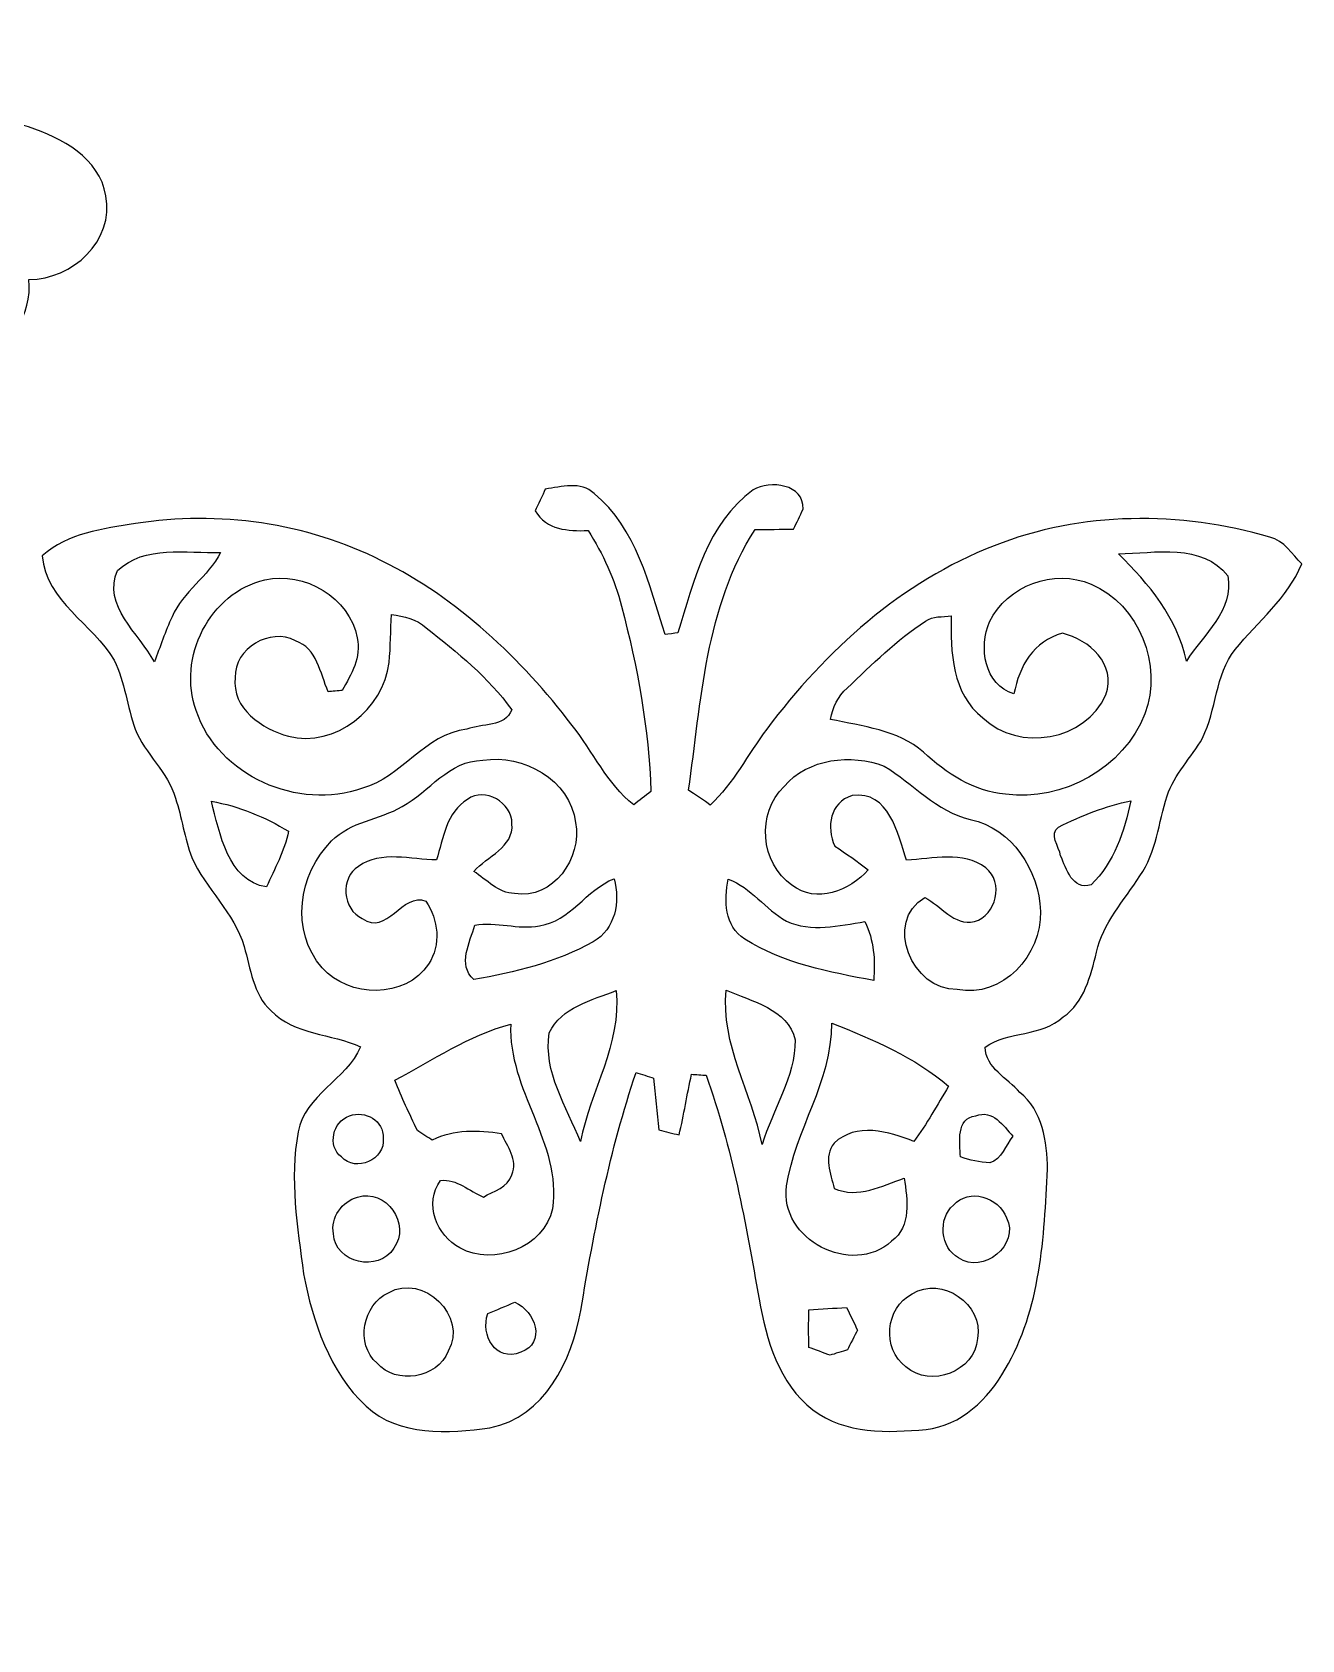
# Model space of a CAD drawing. Header units: centimetres. Extents: x -12.7 to 12.7, y -3.5 to 3.5.
# Drawn here: x -3.77 to 1.79, y -3.51 to 3.54 of the extents above; entities that cross this region are included whole.
import ezdxf

# ---------------------------------------------------------------- set-up
doc = ezdxf.new("R2010")
doc.units = ezdxf.units.CM
doc.header["$MEASUREMENT"] = 0
doc.layers.add('Camada 1', color=7, linetype='Continuous')

msp = doc.modelspace()

# ---------------------------------------------------------------- linework, layer by layer
at = {"layer": 'Camada 1', "color": 156}
for points, knots in [([(-8.97536, 3.435), (-8.86777, 3.53447), (-8.68257, 3.51895), (-8.59013, 3.40571), (-8.59013, 3.40571), (-8.30862, 3.16476), (-8.22571, 2.78765), (-8.1227, 2.44934), (-8.1227, 2.44934), (-8.10048, 2.44544), (-8.05673, 2.4384), (-8.03451, 2.43487), (-8.03451, 2.43487), (-7.90363, 2.77388), (-7.83907, 3.169), (-7.54415, 3.41417), (-7.54415, 3.41417), (-7.44326, 3.52777), (-7.23618, 3.53518), (-7.14516, 3.40606), (-7.14516, 3.40606), (-7.11834, 3.34926), (-7.12328, 3.26531), (-7.18043, 3.22791), (-7.18043, 3.22791), (-7.25523, 3.15841), (-7.36669, 3.18805), (-7.45842, 3.18664), (-7.45842, 3.18664), (-7.63198, 2.98591), (-7.69549, 2.72133), (-7.76216, 2.47156), (-7.76216, 2.47156), (-7.8493, 2.08845), (-7.91668, 1.69898), (-7.93432, 1.30632), (-7.93432, 1.30632), (-7.87681, 1.27881), (-7.80979, 1.2132), (-7.74417, 1.25835), (-7.74417, 1.25835), (-7.65739, 1.32467), (-7.61612, 1.43191), (-7.55332, 1.5187), (-7.55332, 1.5187), (-7.12223, 2.17063), (-6.53873, 2.75166), (-5.80495, 3.0494), (-5.80495, 3.0494), (-5.16854, 3.31257), (-4.44358, 3.31786), (-3.78882, 3.12032), (-3.78882, 3.12032), (-3.64313, 3.07092), (-3.4798, 2.9852), (-3.45015, 2.81834), (-3.45015, 2.81834), (-3.41312, 2.62078), (-3.59692, 2.45109), (-3.78741, 2.45145), (-3.78741, 2.45145), (-3.77367, 2.29481), (-3.86574, 2.15759), (-4.00614, 2.09444), (-4.00614, 2.09444), (-3.90102, 1.90782), (-4.01813, 1.66899), (-4.22346, 1.62524), (-4.22346, 1.62524), (-4.21604, 1.54374), (-4.19734, 1.45661), (-4.23367, 1.37865), (-4.23367, 1.37865), (-4.26154, 1.29716), (-4.33987, 1.2527), (-4.40513, 1.20402), (-4.40513, 1.20402), (-4.37868, 1.11337), (-4.34269, 1.01458), (-4.38255, 0.92145), (-4.38255, 0.92145), (-4.4143, 0.81068), (-4.52191, 0.75352), (-4.62138, 0.71508), (-4.62138, 0.71508), (-4.55682, 0.53693), (-4.65878, 0.35172), (-4.82917, 0.28468), (-4.82917, 0.28468), (-4.82353, 0.1912), (-4.79812, 0.0896), (-4.84752, 0.00316), (-4.84752, 0.00316), (-4.8895, -0.09031), (-4.98439, -0.13828), (-5.07576, -0.1711), (-5.07576, -0.1711), (-5.07047, -0.27269), (-5.06623, -0.38734), (-5.14068, -0.46777), (-5.14068, -0.46777), (-5.19852, -0.54892), (-5.29907, -0.57009), (-5.3908, -0.58807), (-5.3908, -0.58807), (-5.30224, -0.69708), (-5.28143, -0.84384), (-5.34846, -0.97048), (-5.34846, -0.97048), (-5.23521, -1.02763), (-5.14244, -1.13629), (-5.13997, -1.26824), (-5.13997, -1.26824), (-5.13927, -1.37159), (-5.20664, -1.45555), (-5.27473, -1.52541), (-5.27473, -1.52541), (-5.22498, -1.59702), (-5.16078, -1.67145), (-5.16714, -1.76494), (-5.16714, -1.76494), (-5.15761, -1.88312), (-5.24121, -1.97555), (-5.32448, -2.04716), (-5.32448, -2.04716), (-5.27649, -2.13924), (-5.21828, -2.2433), (-5.25955, -2.34984), (-5.25955, -2.34984), (-5.28355, -2.45568), (-5.37562, -2.52095), (-5.46559, -2.56892), (-5.46559, -2.56892), (-5.44653, -2.65923), (-5.4049, -2.75449), (-5.45146, -2.84373), (-5.45146, -2.84373), (-5.49697, -2.97709), (-5.63421, -3.03883), (-5.76509, -3.05152), (-5.76509, -3.05152), (-5.76932, -3.15277), (-5.78626, -3.26424), (-5.87128, -3.33128), (-5.87128, -3.33128), (-5.98416, -3.43817), (-6.15984, -3.42089), (-6.28085, -3.33798), (-6.28085, -3.33798), (-6.34965, -3.42477), (-6.44313, -3.50485), (-6.56132, -3.50097), (-6.56132, -3.50097), (-6.68301, -3.50626), (-6.78074, -3.42511), (-6.84635, -3.33092), (-6.84635, -3.33092), (-6.96665, -3.40218), (-7.13034, -3.4244), (-7.24217, -3.32458), (-7.24217, -3.32458), (-7.35541, -3.24131), (-7.36599, -3.08997), (-7.34165, -2.96262), (-7.34165, -2.96262), (-7.30284, -2.7492), (-7.4055, -2.54916), (-7.43549, -2.34209), (-7.43549, -2.34209), (-7.50922, -1.8983), (-7.59459, -1.45555), (-7.71877, -1.0227), (-7.71877, -1.0227), (-7.75652, -0.89782), (-7.77909, -0.762), (-7.86659, -0.6597), (-7.86659, -0.6597), (-7.99641, -0.77399), (-7.9516, -0.95956), (-7.99923, -1.10912), (-7.99923, -1.10912), (-8.04227, -1.11512), (-8.08531, -1.12077), (-8.12834, -1.12572), (-8.12834, -1.12572), (-8.19361, -0.98424), (-8.14387, -0.80222), (-8.25323, -0.68297), (-8.25323, -0.68297), (-8.3319, -0.6738), (-8.33931, -0.75671), (-8.36083, -0.81138), (-8.36083, -0.81138), (-8.48395, -1.20685), (-8.57673, -1.61113), (-8.65116, -2.01824), (-8.65116, -2.01824), (-8.68538, -2.22037), (-8.71149, -2.42534), (-8.77746, -2.62078), (-8.77746, -2.62078), (-8.83461, -2.77671), (-8.80215, -2.94393), (-8.80004, -3.10549), (-8.80004, -3.10549), (-8.79545, -3.24979), (-8.9228, -3.37609), (-9.06285, -3.39195), (-9.06285, -3.39195), (-9.14858, -3.40747), (-9.22761, -3.36444), (-9.30239, -3.32987), (-9.30239, -3.32987), (-9.37153, -3.4237), (-9.46996, -3.50908), (-9.59485, -3.50097), (-9.59485, -3.50097), (-9.71232, -3.50448), (-9.80087, -3.41911), (-9.86966, -3.33409), (-9.86966, -3.33409), (-9.96279, -3.3976), (-10.08309, -3.43358), (-10.19139, -3.38561), (-10.19139, -3.38561), (-10.32756, -3.33833), (-10.39001, -3.18735), (-10.3893, -3.05257), (-10.3893, -3.05257), (-10.50042, -3.03423), (-10.62354, -2.99649), (-10.67787, -2.88819), (-10.67787, -2.88819), (-10.73996, -2.79118), (-10.7135, -2.67404), (-10.68916, -2.56962), (-10.68916, -2.56962), (-10.81757, -2.51319), (-10.89377, -2.3936), (-10.91564, -2.25812), (-10.91564, -2.25812), (-10.88918, -2.18687), (-10.86131, -2.11632), (-10.83063, -2.04681), (-10.83063, -2.04681), (-10.90259, -1.97979), (-10.97702, -1.90324), (-10.98232, -1.79882), (-10.98232, -1.79882), (-10.9982, -1.69333), (-10.93257, -1.60338), (-10.87402, -1.52364), (-10.87402, -1.52364), (-10.9421, -1.4545), (-11.01407, -1.37407), (-11.00384, -1.26929), (-11.00384, -1.26929), (-11.01478, -1.13383), (-10.91071, -1.03292), (-10.80417, -0.96908), (-10.80417, -0.96908), (-10.86272, -0.84137), (-10.85249, -0.69497), (-10.75795, -0.58807), (-10.75795, -0.58807), (-10.93011, -0.58242), (-11.06311, -0.45049), (-11.09097, -0.28468), (-11.09097, -0.28468), (-11.08321, -0.25717), (-11.06769, -0.20284), (-11.05993, -0.17568), (-11.05993, -0.17568), (-11.26525, -0.13828), (-11.40106, 0.08678), (-11.30723, 0.28187), (-11.30723, 0.28187), (-11.48503, 0.3383), (-11.59933, 0.5334), (-11.5256, 0.71366), (-11.5256, 0.71366), (-11.62755, 0.75352), (-11.73656, 0.81173), (-11.76902, 0.92533), (-11.76902, 0.92533), (-11.81664, 1.01706), (-11.77536, 1.11478), (-11.73868, 1.20156), (-11.73868, 1.20156), (-11.80218, 1.2467), (-11.87344, 1.28869), (-11.90872, 1.36102), (-11.90872, 1.36102), (-11.9574, 1.44073), (-11.93518, 1.53704), (-11.93341, 1.62453), (-11.93341, 1.62453), (-12.02337, 1.66334), (-12.12074, 1.71167), (-12.15672, 1.80974), (-12.15672, 1.80974), (-12.21069, 1.90112), (-12.17612, 2.00589), (-12.14331, 2.09727), (-12.14331, 2.09727), (-12.28654, 2.15406), (-12.37967, 2.29622), (-12.3645, 2.45145), (-12.3645, 2.45145), (-12.44529, 2.46803), (-12.5356, 2.4758), (-12.59663, 2.53858), (-12.59663, 2.53858), (-12.73563, 2.65077), (-12.73563, 2.89031), (-12.59346, 3.00002), (-12.59346, 3.00002), (-12.43294, 3.12384), (-12.22587, 3.15877), (-12.03219, 3.19863), (-12.03219, 3.19863), (-11.42964, 3.31998), (-10.78759, 3.26073), (-10.22737, 3.00214), (-10.22737, 3.00214), (-9.54792, 2.69346), (-9.00465, 2.14524), (-8.59613, 1.53), (-8.59613, 1.53), (-8.53263, 1.44003), (-8.48713, 1.33385), (-8.4021, 1.26118), (-8.4021, 1.26118), (-8.33261, 1.21108), (-8.26276, 1.28128), (-8.20067, 1.3081), (-8.20067, 1.3081), (-8.24618, 1.79811), (-8.31285, 2.29022), (-8.46173, 2.76083), (-8.46173, 2.76083), (-8.51464, 2.90936), (-8.56791, 3.06811), (-8.68432, 3.17994), (-8.68432, 3.17994), (-8.80463, 3.17183), (-8.92775, 3.18065), (-9.01805, 3.2706), (-9.01805, 3.2706), (-9.01099, 3.32668), (-9.02511, 3.39478), (-8.97536, 3.435)], [0, 0, 0, 0, 0.011236, 0.011236, 0.011236, 0.011236, 0.0224719, 0.0224719, 0.0224719, 0.0224719, 0.0337079, 0.0337079, 0.0337079, 0.0337079, 0.0449438, 0.0449438, 0.0449438, 0.0449438, 0.0561798, 0.0561798, 0.0561798, 0.0561798, 0.0674157, 0.0674157, 0.0674157, 0.0674157, 0.0786517, 0.0786517, 0.0786517, 0.0786517, 0.0898876, 0.0898876, 0.0898876, 0.0898876, 0.1011236, 0.1011236, 0.1011236, 0.1011236, 0.1123596, 0.1123596, 0.1123596, 0.1123596, 0.1235955, 0.1235955, 0.1235955, 0.1235955, 0.1348315, 0.1348315, 0.1348315, 0.1348315, 0.1460674, 0.1460674, 0.1460674, 0.1460674, 0.1573034, 0.1573034, 0.1573034, 0.1573034, 0.1685393, 0.1685393, 0.1685393, 0.1685393, 0.1797753, 0.1797753, 0.1797753, 0.1797753, 0.1910112, 0.1910112, 0.1910112, 0.1910112, 0.2022472, 0.2022472, 0.2022472, 0.2022472, 0.2134831, 0.2134831, 0.2134831, 0.2134831, 0.2247191, 0.2247191, 0.2247191, 0.2247191, 0.2359551, 0.2359551, 0.2359551, 0.2359551, 0.247191, 0.247191, 0.247191, 0.247191, 0.258427, 0.258427, 0.258427, 0.258427, 0.2696629, 0.2696629, 0.2696629, 0.2696629, 0.2808989, 0.2808989, 0.2808989, 0.2808989, 0.2921348, 0.2921348, 0.2921348, 0.2921348, 0.3033708, 0.3033708, 0.3033708, 0.3033708, 0.3146067, 0.3146067, 0.3146067, 0.3146067, 0.3258427, 0.3258427, 0.3258427, 0.3258427, 0.3370787, 0.3370787, 0.3370787, 0.3370787, 0.3483146, 0.3483146, 0.3483146, 0.3483146, 0.3595506, 0.3595506, 0.3595506, 0.3595506, 0.3707865, 0.3707865, 0.3707865, 0.3707865, 0.3820225, 0.3820225, 0.3820225, 0.3820225, 0.3932584, 0.3932584, 0.3932584, 0.3932584, 0.4044944, 0.4044944, 0.4044944, 0.4044944, 0.4157303, 0.4157303, 0.4157303, 0.4157303, 0.4269663, 0.4269663, 0.4269663, 0.4269663, 0.4382022, 0.4382022, 0.4382022, 0.4382022, 0.4494382, 0.4494382, 0.4494382, 0.4494382, 0.4606742, 0.4606742, 0.4606742, 0.4606742, 0.4719101, 0.4719101, 0.4719101, 0.4719101, 0.4831461, 0.4831461, 0.4831461, 0.4831461, 0.494382, 0.494382, 0.494382, 0.494382, 0.505618, 0.505618, 0.505618, 0.505618, 0.5168539, 0.5168539, 0.5168539, 0.5168539, 0.5280899, 0.5280899, 0.5280899, 0.5280899, 0.5393258, 0.5393258, 0.5393258, 0.5393258, 0.5505618, 0.5505618, 0.5505618, 0.5505618, 0.5617978, 0.5617978, 0.5617978, 0.5617978, 0.5730337, 0.5730337, 0.5730337, 0.5730337, 0.5842697, 0.5842697, 0.5842697, 0.5842697, 0.5955056, 0.5955056, 0.5955056, 0.5955056, 0.6067416, 0.6067416, 0.6067416, 0.6067416, 0.6179775, 0.6179775, 0.6179775, 0.6179775, 0.6292135, 0.6292135, 0.6292135, 0.6292135, 0.6404494, 0.6404494, 0.6404494, 0.6404494, 0.6516854, 0.6516854, 0.6516854, 0.6516854, 0.6629213, 0.6629213, 0.6629213, 0.6629213, 0.6741573, 0.6741573, 0.6741573, 0.6741573, 0.6853933, 0.6853933, 0.6853933, 0.6853933, 0.6966292, 0.6966292, 0.6966292, 0.6966292, 0.7078652, 0.7078652, 0.7078652, 0.7078652, 0.7191011, 0.7191011, 0.7191011, 0.7191011, 0.7303371, 0.7303371, 0.7303371, 0.7303371, 0.741573, 0.741573, 0.741573, 0.741573, 0.752809, 0.752809, 0.752809, 0.752809, 0.7640449, 0.7640449, 0.7640449, 0.7640449, 0.7752809, 0.7752809, 0.7752809, 0.7752809, 0.7865169, 0.7865169, 0.7865169, 0.7865169, 0.7977528, 0.7977528, 0.7977528, 0.7977528, 0.8089888, 0.8089888, 0.8089888, 0.8089888, 0.8202247, 0.8202247, 0.8202247, 0.8202247, 0.8314607, 0.8314607, 0.8314607, 0.8314607, 0.8426966, 0.8426966, 0.8426966, 0.8426966, 0.8539326, 0.8539326, 0.8539326, 0.8539326, 0.8651685, 0.8651685, 0.8651685, 0.8651685, 0.8764045, 0.8764045, 0.8764045, 0.8764045, 0.8876404, 0.8876404, 0.8876404, 0.8876404, 0.8988764, 0.8988764, 0.8988764, 0.8988764, 0.9101124, 0.9101124, 0.9101124, 0.9101124, 0.9213483, 0.9213483, 0.9213483, 0.9213483, 0.9325843, 0.9325843, 0.9325843, 0.9325843, 0.9438202, 0.9438202, 0.9438202, 0.9438202, 0.9550562, 0.9550562, 0.9550562, 0.9550562, 0.9662921, 0.9662921, 0.9662921, 0.9662921, 0.9775281, 0.9775281, 0.9775281, 0.9775281, 1, 1, 1, 1]), ([(-1.52505, 1.53317), (-1.45486, 1.54164), (-1.36947, 1.5702), (-1.31163, 1.51306), (-1.31163, 1.51306), (-1.12394, 1.36065), (-1.07032, 1.11441), (-1.00047, 0.8957), (-1.00047, 0.8957), (-0.98672, 0.89746), (-0.95885, 0.9017), (-0.94473, 0.90346), (-0.94473, 0.90346), (-0.87453, 1.12783), (-0.81667, 1.38394), (-0.61453, 1.52964), (-0.61453, 1.52964), (-0.54081, 1.57302), (-0.39017, 1.55539), (-0.39582, 1.44533), (-0.39582, 1.44533), (-0.40852, 1.41569), (-0.42298, 1.3864), (-0.43814, 1.35784), (-0.43814, 1.35784), (-0.49423, 1.35678), (-0.55033, 1.35607), (-0.60642, 1.35573), (-0.60642, 1.35573), (-0.82408, 1.01811), (-0.84242, 0.60077), (-0.89746, 0.21378), (-0.89746, 0.21378), (-0.87347, 0.19755), (-0.8262, 0.1651), (-0.80222, 0.14887), (-0.80222, 0.14887), (-0.70026, 0.24377), (-0.63887, 0.37112), (-0.55491, 0.48083), (-0.55491, 0.48083), (-0.2981, 0.82585), (0.03562, 1.12713), (0.44062, 1.28447), (0.44062, 1.28447), (0.82373, 1.43686), (1.25659, 1.43651), (1.64923, 1.32257), (1.64923, 1.32257), (1.71202, 1.30774), (1.74695, 1.24812), (1.78929, 1.20509), (1.78929, 1.20509), (1.72685, 1.05445), (1.59597, 0.95355), (1.49684, 0.82973), (1.49684, 0.82973), (1.40828, 0.71825), (1.41639, 0.56585), (1.35395, 0.44238), (1.35395, 0.44238), (1.30562, 0.3556), (1.23048, 0.28397), (1.19873, 0.18837), (1.19873, 0.18837), (1.16063, 0.0716), (1.15252, -0.0582), (1.0802, -0.16191), (1.0802, -0.16191), (1.0107, -0.26952), (0.91756, -0.36759), (0.88971, -0.49635), (0.88971, -0.49635), (0.86289, -0.59972), (0.83819, -0.71542), (0.74365, -0.77998), (0.74365, -0.77998), (0.64876, -0.86713), (0.50482, -0.83996), (0.40216, -0.91157), (0.40216, -0.91157), (0.40323, -1.00436), (0.50024, -1.0481), (0.55386, -1.11019), (0.55386, -1.11019), (0.65405, -1.19133), (0.67344, -1.32608), (0.67522, -1.44709), (0.67522, -1.44709), (0.6604, -1.74554), (0.64557, -2.05916), (0.48965, -2.32339), (0.48965, -2.32339), (0.41733, -2.45321), (0.29703, -2.56998), (0.14323, -2.58692), (0.14323, -2.58692), (-0.02399, -2.60244), (-0.21166, -2.60843), (-0.35243, -2.50155), (-0.35243, -2.50155), (-0.50165, -2.38583), (-0.55738, -2.19392), (-0.58878, -2.01612), (-0.58878, -2.01612), (-0.64664, -1.68521), (-0.70626, -1.35183), (-0.82091, -1.0354), (-0.82091, -1.0354), (-0.83679, -1.03433), (-0.86818, -1.03187), (-0.88406, -1.03082), (-0.88406, -1.03082), (-0.90523, -1.11865), (-0.91722, -1.20896), (-0.93909, -1.2968), (-0.93909, -1.2968), (-0.96872, -1.28939), (-0.99835, -1.28198), (-1.02763, -1.27458), (-1.02763, -1.27458), (-1.03611, -1.19873), (-1.04352, -1.12289), (-1.05092, -1.04739), (-1.05092, -1.04739), (-1.06997, -1.0414), (-1.10842, -1.02975), (-1.12747, -1.02376), (-1.12747, -1.02376), (-1.24249, -1.36207), (-1.31127, -1.71379), (-1.36947, -2.0655), (-1.36947, -2.0655), (-1.40899, -2.28528), (-1.52646, -2.53293), (-1.76776, -2.57986), (-1.76776, -2.57986), (-1.94944, -2.60456), (-2.1657, -2.61937), (-2.31069, -2.48567), (-2.31069, -2.48567), (-2.47049, -2.33469), (-2.54423, -2.11632), (-2.58444, -1.90605), (-2.58444, -1.90605), (-2.61126, -1.70074), (-2.64617, -1.48943), (-2.60809, -1.28376), (-2.60809, -1.28376), (-2.57668, -1.11972), (-2.39818, -1.05657), (-2.33432, -0.91086), (-2.33432, -0.91086), (-2.46274, -0.85124), (-2.62395, -0.86006), (-2.72696, -0.75211), (-2.72696, -0.75211), (-2.8067, -0.6798), (-2.81515, -0.56761), (-2.8448, -0.4713), (-2.8448, -0.4713), (-2.88712, -0.32278), (-3.01308, -0.21978), (-3.07374, -0.08078), (-3.07374, -0.08078), (-3.1069, 0.00353), (-3.11679, 0.09418), (-3.14571, 0.17955), (-3.14571, 0.17955), (-3.17887, 0.2935), (-3.27766, 0.37217), (-3.3221, 0.48048), (-3.3221, 0.48048), (-3.35738, 0.57996), (-3.3662, 0.68791), (-3.41453, 0.78281), (-3.41453, 0.78281), (-3.50801, 0.94438), (-3.71086, 1.03857), (-3.72957, 1.24107), (-3.72957, 1.24107), (-3.61631, 1.34055), (-3.46357, 1.35854), (-3.32105, 1.38219), (-3.32105, 1.38219), (-2.95592, 1.43898), (-2.57281, 1.3864), (-2.24225, 1.21884), (-2.24225, 1.21884), (-1.90816, 1.05409), (-1.6323, 0.79128), (-1.40757, 0.49776), (-1.40757, 0.49776), (-1.3155, 0.38311), (-1.25552, 0.24236), (-1.1377, 0.14958), (-1.1377, 0.14958), (-1.113, 0.16898), (-1.08795, 0.18837), (-1.06291, 0.20742), (-1.06291, 0.20742), (-1.07102, 0.48224), (-1.12112, 0.75423), (-1.19133, 1.01952), (-1.19133, 1.01952), (-1.22166, 1.1377), (-1.27212, 1.24953), (-1.33809, 1.35149), (-1.33809, 1.35149), (-1.42628, 1.34832), (-1.5187, 1.35395), (-1.56951, 1.43756), (-1.56951, 1.43756), (-1.55857, 1.4612), (-1.53599, 1.50917), (-1.52505, 1.53317)], [0, 0, 0, 0, 0.0181818, 0.0181818, 0.0181818, 0.0181818, 0.0363636, 0.0363636, 0.0363636, 0.0363636, 0.0545455, 0.0545455, 0.0545455, 0.0545455, 0.0727273, 0.0727273, 0.0727273, 0.0727273, 0.0909091, 0.0909091, 0.0909091, 0.0909091, 0.1090909, 0.1090909, 0.1090909, 0.1090909, 0.1272727, 0.1272727, 0.1272727, 0.1272727, 0.1454545, 0.1454545, 0.1454545, 0.1454545, 0.1636364, 0.1636364, 0.1636364, 0.1636364, 0.1818182, 0.1818182, 0.1818182, 0.1818182, 0.2, 0.2, 0.2, 0.2, 0.2181818, 0.2181818, 0.2181818, 0.2181818, 0.2363636, 0.2363636, 0.2363636, 0.2363636, 0.2545455, 0.2545455, 0.2545455, 0.2545455, 0.2727273, 0.2727273, 0.2727273, 0.2727273, 0.2909091, 0.2909091, 0.2909091, 0.2909091, 0.3090909, 0.3090909, 0.3090909, 0.3090909, 0.3272727, 0.3272727, 0.3272727, 0.3272727, 0.3454545, 0.3454545, 0.3454545, 0.3454545, 0.3636364, 0.3636364, 0.3636364, 0.3636364, 0.3818182, 0.3818182, 0.3818182, 0.3818182, 0.4, 0.4, 0.4, 0.4, 0.4181818, 0.4181818, 0.4181818, 0.4181818, 0.4363636, 0.4363636, 0.4363636, 0.4363636, 0.4545455, 0.4545455, 0.4545455, 0.4545455, 0.4727273, 0.4727273, 0.4727273, 0.4727273, 0.4909091, 0.4909091, 0.4909091, 0.4909091, 0.5090909, 0.5090909, 0.5090909, 0.5090909, 0.5272727, 0.5272727, 0.5272727, 0.5272727, 0.5454545, 0.5454545, 0.5454545, 0.5454545, 0.5636364, 0.5636364, 0.5636364, 0.5636364, 0.5818182, 0.5818182, 0.5818182, 0.5818182, 0.6, 0.6, 0.6, 0.6, 0.6181818, 0.6181818, 0.6181818, 0.6181818, 0.6363636, 0.6363636, 0.6363636, 0.6363636, 0.6545455, 0.6545455, 0.6545455, 0.6545455, 0.6727273, 0.6727273, 0.6727273, 0.6727273, 0.6909091, 0.6909091, 0.6909091, 0.6909091, 0.7090909, 0.7090909, 0.7090909, 0.7090909, 0.7272727, 0.7272727, 0.7272727, 0.7272727, 0.7454545, 0.7454545, 0.7454545, 0.7454545, 0.7636364, 0.7636364, 0.7636364, 0.7636364, 0.7818182, 0.7818182, 0.7818182, 0.7818182, 0.8, 0.8, 0.8, 0.8, 0.8181818, 0.8181818, 0.8181818, 0.8181818, 0.8363636, 0.8363636, 0.8363636, 0.8363636, 0.8545455, 0.8545455, 0.8545455, 0.8545455, 0.8727273, 0.8727273, 0.8727273, 0.8727273, 0.8909091, 0.8909091, 0.8909091, 0.8909091, 0.9090909, 0.9090909, 0.9090909, 0.9090909, 0.9272727, 0.9272727, 0.9272727, 0.9272727, 0.9454545, 0.9454545, 0.9454545, 0.9454545, 0.9636364, 0.9636364, 0.9636364, 0.9636364, 1, 1, 1, 1]), ([(-3.39901, 1.17651), (-3.39901, 1.17651), (-3.39901, 1.17651), (-3.39901, 1.17651), (-3.39901, 1.17651), (-3.46745, 1.0227), (-3.30412, 0.89958), (-3.23778, 0.77576), (-3.23778, 0.77576), (-3.21239, 0.84208), (-3.18981, 0.90981), (-3.16018, 0.97401), (-3.16018, 0.97401), (-3.11255, 1.08444), (-3.00177, 1.14899), (-2.94815, 1.25589), (-2.94815, 1.25589), (-3.09703, 1.24989), (-3.28083, 1.28905), (-3.39901, 1.17651)], [0, 0, 0, 0, 0.1666667, 0.1666667, 0.1666667, 0.1666667, 0.3333333, 0.3333333, 0.3333333, 0.3333333, 0.5, 0.5, 0.5, 0.5, 0.6666667, 0.6666667, 0.6666667, 0.6666667, 1, 1, 1, 1]), ([(0.98565, 1.24919), (0.98565, 1.24919), (0.98565, 1.24919), (0.98565, 1.24919), (0.98565, 1.24919), (1.12041, 1.11724), (1.24319, 0.96979), (1.2834, 0.77964), (1.2834, 0.77964), (1.35607, 0.89358), (1.49506, 1.00365), (1.46437, 1.15252), (1.46437, 1.15252), (1.35466, 1.2975), (1.14335, 1.2527), (0.98565, 1.24919)], [0, 0, 0, 0, 0.2, 0.2, 0.2, 0.2, 0.4, 0.4, 0.4, 0.4, 0.6, 0.6, 0.6, 0.6, 1, 1, 1, 1]), ([(-3.05435, 0.56268), (-3.05435, 0.56268), (-3.05435, 0.56268), (-3.05435, 0.56268), (-3.05435, 0.56268), (-2.9598, 0.27515), (-2.60631, 0.12276), (-2.32657, 0.2226), (-2.32657, 0.2226), (-2.15194, 0.27094), (-2.05493, 0.45931), (-1.86831, 0.48119), (-1.86831, 0.48119), (-1.80374, 0.50694), (-1.7011, 0.48894), (-1.67216, 0.5662), (-1.67216, 0.5662), (-1.77341, 0.70731), (-1.91135, 0.81808), (-2.04645, 0.92499), (-2.04645, 0.92499), (-2.08879, 0.96343), (-2.14453, 0.97579), (-2.1992, 0.98319), (-2.1992, 0.98319), (-2.2031, 0.91334), (-2.2031, 0.84313), (-2.20909, 0.77294), (-2.20909, 0.77294), (-2.23343, 0.56973), (-2.44474, 0.39828), (-2.65077, 0.44979), (-2.65077, 0.44979), (-2.76506, 0.48153), (-2.89984, 0.57255), (-2.88395, 0.70731), (-2.88395, 0.70731), (-2.8896, 0.83467), (-2.72873, 0.9285), (-2.62008, 0.86818), (-2.62008, 0.86818), (-2.52482, 0.83643), (-2.51178, 0.72495), (-2.4765, 0.64523), (-2.4765, 0.64523), (-2.46097, 0.64664), (-2.42992, 0.6491), (-2.41477, 0.65051), (-2.41477, 0.65051), (-2.37525, 0.72107), (-2.33079, 0.79691), (-2.34879, 0.88123), (-2.34879, 0.88123), (-2.38266, 1.05798), (-2.58056, 1.17474), (-2.75342, 1.13524), (-2.75342, 1.13524), (-2.99507, 1.08196), (-3.13937, 0.79058), (-3.05435, 0.56268)], [0, 0, 0, 0, 0.0625, 0.0625, 0.0625, 0.0625, 0.125, 0.125, 0.125, 0.125, 0.1875, 0.1875, 0.1875, 0.1875, 0.25, 0.25, 0.25, 0.25, 0.3125, 0.3125, 0.3125, 0.3125, 0.375, 0.375, 0.375, 0.375, 0.4375, 0.4375, 0.4375, 0.4375, 0.5, 0.5, 0.5, 0.5, 0.5625, 0.5625, 0.5625, 0.5625, 0.625, 0.625, 0.625, 0.625, 0.6875, 0.6875, 0.6875, 0.6875, 0.75, 0.75, 0.75, 0.75, 0.8125, 0.8125, 0.8125, 0.8125, 0.875, 0.875, 0.875, 0.875, 1, 1, 1, 1]), ([(0.42157, 0.95179), (0.42157, 0.95179), (0.42157, 0.95179), (0.42157, 0.95179), (0.42157, 0.95179), (0.37287, 0.84172), (0.39758, 0.67451), (0.52775, 0.6357), (0.52775, 0.6357), (0.55138, 0.75812), (0.61348, 0.86571), (0.74012, 0.9017), (0.74012, 0.9017), (0.86006, 0.87136), (0.97649, 0.76729), (0.93098, 0.63146), (0.93098, 0.63146), (0.84137, 0.4311), (0.54997, 0.37923), (0.39229, 0.53021), (0.39229, 0.53021), (0.2561, 0.63675), (0.24906, 0.8195), (0.25364, 0.9772), (0.25364, 0.9772), (0.21554, 0.97189), (0.17285, 0.97825), (0.1404, 0.95462), (0.1404, 0.95462), (0.01447, 0.87136), (-0.09418, 0.76517), (-0.2025, 0.66075), (-0.2025, 0.66075), (-0.24411, 0.62583), (-0.26563, 0.57643), (-0.27586, 0.52422), (-0.27586, 0.52422), (-0.13616, 0.49247), (0.01939, 0.48012), (0.13124, 0.37994), (0.13124, 0.37994), (0.23213, 0.28821), (0.35136, 0.20813), (0.49142, 0.19685), (0.49142, 0.19685), (0.74224, 0.16228), (1.00824, 0.31114), (1.10172, 0.54821), (1.10172, 0.54821), (1.18109, 0.76234), (1.07738, 1.02622), (0.86571, 1.1169), (0.86571, 1.1169), (0.70414, 1.18533), (0.49705, 1.1109), (0.42157, 0.95179)], [0, 0, 0, 0, 0.0666667, 0.0666667, 0.0666667, 0.0666667, 0.1333333, 0.1333333, 0.1333333, 0.1333333, 0.2, 0.2, 0.2, 0.2, 0.2666667, 0.2666667, 0.2666667, 0.2666667, 0.3333333, 0.3333333, 0.3333333, 0.3333333, 0.4, 0.4, 0.4, 0.4, 0.4666667, 0.4666667, 0.4666667, 0.4666667, 0.5333333, 0.5333333, 0.5333333, 0.5333333, 0.6, 0.6, 0.6, 0.6, 0.6666667, 0.6666667, 0.6666667, 0.6666667, 0.7333333, 0.7333333, 0.7333333, 0.7333333, 0.8, 0.8, 0.8, 0.8, 0.8666667, 0.8666667, 0.8666667, 0.8666667, 1, 1, 1, 1]), ([(-2.15194, 0.14252), (-2.15194, 0.14252), (-2.15194, 0.14252), (-2.15194, 0.14252), (-2.15194, 0.14252), (-2.25107, 0.08325), (-2.37842, 0.07725), (-2.46133, -0.00881), (-2.46133, -0.00881), (-2.60667, -0.15098), (-2.64337, -0.40604), (-2.5026, -0.56409), (-2.5026, -0.56409), (-2.38583, -0.69708), (-2.13854, -0.70167), (-2.03658, -0.54856), (-2.03658, -0.54856), (-1.9812, -0.46355), (-1.99319, -0.35348), (-2.04893, -0.27235), (-2.04893, -0.27235), (-2.15089, -0.23142), (-2.22037, -0.42686), (-2.32692, -0.34854), (-2.32692, -0.34854), (-2.4137, -0.30902), (-2.42605, -0.17003), (-2.34385, -0.11994), (-2.34385, -0.11994), (-2.24437, -0.04938), (-2.11384, -0.09102), (-2.0013, -0.09136), (-2.0013, -0.09136), (-1.97272, 0.00282), (-1.95826, 0.11747), (-1.86619, 0.17356), (-1.86619, 0.17356), (-1.79034, 0.22965), (-1.6697, 0.15875), (-1.67111, 0.06631), (-1.67111, 0.06631), (-1.66263, -0.03598), (-1.78082, -0.07654), (-1.83797, -0.14181), (-1.83797, -0.14181), (-1.78223, -0.17921), (-1.73143, -0.23671), (-1.65946, -0.23917), (-1.65946, -0.23917), (-1.49119, -0.26846), (-1.36313, -0.08183), (-1.39242, 0.07196), (-1.39242, 0.07196), (-1.41781, 0.25929), (-1.62136, 0.37429), (-1.79951, 0.34466), (-1.79951, 0.34466), (-1.94804, 0.34466), (-2.0327, 0.20672), (-2.15194, 0.14252)], [0, 0, 0, 0, 0.0625, 0.0625, 0.0625, 0.0625, 0.125, 0.125, 0.125, 0.125, 0.1875, 0.1875, 0.1875, 0.1875, 0.25, 0.25, 0.25, 0.25, 0.3125, 0.3125, 0.3125, 0.3125, 0.375, 0.375, 0.375, 0.375, 0.4375, 0.4375, 0.4375, 0.4375, 0.5, 0.5, 0.5, 0.5, 0.5625, 0.5625, 0.5625, 0.5625, 0.625, 0.625, 0.625, 0.625, 0.6875, 0.6875, 0.6875, 0.6875, 0.75, 0.75, 0.75, 0.75, 0.8125, 0.8125, 0.8125, 0.8125, 0.875, 0.875, 0.875, 0.875, 1, 1, 1, 1]), ([(-0.47941, 0.23035), (-0.47941, 0.23035), (-0.47941, 0.23035), (-0.47941, 0.23035), (-0.47941, 0.23035), (-0.59972, 0.1136), (-0.58384, -0.10688), (-0.4445, -0.20214), (-0.4445, -0.20214), (-0.3383, -0.28575), (-0.1912, -0.22613), (-0.11007, -0.13582), (-0.11007, -0.13582), (-0.15733, -0.09842), (-0.20672, -0.06385), (-0.25717, -0.03104), (-0.25717, -0.03104), (-0.2942, 0.05257), (-0.27905, 0.1598), (-0.18062, 0.19049), (-0.18062, 0.19049), (-0.01939, 0.21378), (0.01905, 0.02187), (0.05785, -0.09277), (0.05785, -0.09277), (0.1718, -0.08854), (0.30551, -0.04903), (0.40428, -0.12629), (0.40428, -0.12629), (0.48472, -0.19049), (0.45225, -0.33267), (0.35453, -0.3623), (0.35453, -0.3623), (0.26492, -0.38064), (0.20849, -0.29245), (0.13757, -0.2561), (0.13757, -0.2561), (-0.04409, -0.36194), (0.08254, -0.66462), (0.27869, -0.6597), (0.27869, -0.6597), (0.47941, -0.69885), (0.64947, -0.50835), (0.64416, -0.31715), (0.64416, -0.31715), (0.63746, -0.13723), (0.52069, 0.04655), (0.33689, 0.08573), (0.33689, 0.08573), (0.18661, 0.121), (0.08678, 0.2427), (-0.03986, 0.31925), (-0.03986, 0.31925), (-0.18591, 0.37429), (-0.37287, 0.35382), (-0.47941, 0.23035)], [0, 0, 0, 0, 0.0666667, 0.0666667, 0.0666667, 0.0666667, 0.1333333, 0.1333333, 0.1333333, 0.1333333, 0.2, 0.2, 0.2, 0.2, 0.2666667, 0.2666667, 0.2666667, 0.2666667, 0.3333333, 0.3333333, 0.3333333, 0.3333333, 0.4, 0.4, 0.4, 0.4, 0.4666667, 0.4666667, 0.4666667, 0.4666667, 0.5333333, 0.5333333, 0.5333333, 0.5333333, 0.6, 0.6, 0.6, 0.6, 0.6666667, 0.6666667, 0.6666667, 0.6666667, 0.7333333, 0.7333333, 0.7333333, 0.7333333, 0.8, 0.8, 0.8, 0.8, 0.8666667, 0.8666667, 0.8666667, 0.8666667, 1, 1, 1, 1]), ([(-2.98803, 0.1651), (-2.98803, 0.1651), (-2.98803, 0.1651), (-2.98803, 0.1651), (-2.98803, 0.1651), (-2.95205, 0.02716), (-2.91535, -0.1845), (-2.74672, -0.21025), (-2.74672, -0.21025), (-2.71073, -0.13053), (-2.66841, -0.05257), (-2.64971, 0.03352), (-2.64971, 0.03352), (-2.75342, 0.0963), (-2.86807, 0.14464), (-2.98803, 0.1651)], [0, 0, 0, 0, 0.2, 0.2, 0.2, 0.2, 0.4, 0.4, 0.4, 0.4, 0.6, 0.6, 0.6, 0.6, 1, 1, 1, 1]), ([(0.7239, 0.05186), (0.7239, 0.05186), (0.7239, 0.05186), (0.7239, 0.05186), (0.7239, 0.05186), (0.67944, 0.02292), (0.72636, -0.03493), (0.73235, -0.07372), (0.73235, -0.07372), (0.75812, -0.13053), (0.78317, -0.22647), (0.86642, -0.20109), (0.86642, -0.20109), (0.9659, -0.103), (1.01353, 0.03352), (1.03998, 0.16756), (1.03998, 0.16756), (0.92991, 0.14393), (0.82373, 0.10266), (0.7239, 0.05186)], [0, 0, 0, 0, 0.1666667, 0.1666667, 0.1666667, 0.1666667, 0.3333333, 0.3333333, 0.3333333, 0.3333333, 0.5, 0.5, 0.5, 0.5, 0.6666667, 0.6666667, 0.6666667, 0.6666667, 1, 1, 1, 1]), ([(-1.55081, -0.38028), (-1.55081, -0.38028), (-1.55081, -0.38028), (-1.55081, -0.38028), (-1.55081, -0.38028), (-1.64499, -0.39899), (-1.74025, -0.35984), (-1.83339, -0.37747), (-1.83339, -0.37747), (-1.85561, -0.45261), (-1.91028, -0.55209), (-1.83868, -0.61595), (-1.83868, -0.61595), (-1.65876, -0.58596), (-1.47601, -0.53974), (-1.3155, -0.45084), (-1.3155, -0.45084), (-1.21742, -0.3937), (-1.19661, -0.27622), (-1.22414, -0.17392), (-1.22414, -0.17392), (-1.34654, -0.2226), (-1.41534, -0.36125), (-1.55081, -0.38028)], [0, 0, 0, 0, 0.1428571, 0.1428571, 0.1428571, 0.1428571, 0.2857143, 0.2857143, 0.2857143, 0.2857143, 0.4285714, 0.4285714, 0.4285714, 0.4285714, 0.5714286, 0.5714286, 0.5714286, 0.5714286, 0.7142857, 0.7142857, 0.7142857, 0.7142857, 1, 1, 1, 1]), ([(-0.72424, -0.17604), (-0.72424, -0.17604), (-0.72424, -0.17604), (-0.72424, -0.17604), (-0.72424, -0.17604), (-0.74153, -0.26952), (-0.74117, -0.38169), (-0.65122, -0.43921), (-0.65122, -0.43921), (-0.4819, -0.54468), (-0.2801, -0.5842), (-0.08643, -0.62018), (-0.08643, -0.62018), (-0.07937, -0.53233), (-0.08502, -0.44238), (-0.12488, -0.3623), (-0.12488, -0.3623), (-0.23883, -0.37889), (-0.35947, -0.41098), (-0.46918, -0.35947), (-0.46918, -0.35947), (-0.56198, -0.30938), (-0.62264, -0.21237), (-0.72424, -0.17604)], [0, 0, 0, 0, 0.1428571, 0.1428571, 0.1428571, 0.1428571, 0.2857143, 0.2857143, 0.2857143, 0.2857143, 0.4285714, 0.4285714, 0.4285714, 0.4285714, 0.5714286, 0.5714286, 0.5714286, 0.5714286, 0.7142857, 0.7142857, 0.7142857, 0.7142857, 1, 1, 1, 1]), ([(-1.50777, -0.84983), (-1.50777, -0.84983), (-1.50777, -0.84983), (-1.50777, -0.84983), (-1.50777, -0.84983), (-1.53492, -1.02093), (-1.43157, -1.17369), (-1.37125, -1.32608), (-1.37125, -1.32608), (-1.32749, -1.10277), (-1.19133, -0.89853), (-1.21462, -0.66462), (-1.21462, -0.66462), (-1.32115, -0.7059), (-1.4552, -0.73695), (-1.50777, -0.84983)], [0, 0, 0, 0, 0.2, 0.2, 0.2, 0.2, 0.4, 0.4, 0.4, 0.4, 0.6, 0.6, 0.6, 0.6, 1, 1, 1, 1]), ([(-0.73271, -0.6625), (-0.73271, -0.6625), (-0.73271, -0.6625), (-0.73271, -0.6625), (-0.73271, -0.6625), (-0.75742, -0.90134), (-0.61948, -1.1109), (-0.57538, -1.33914), (-0.57538, -1.33914), (-0.52951, -1.18568), (-0.42932, -1.04386), (-0.4311, -0.87982), (-0.4311, -0.87982), (-0.46177, -0.74365), (-0.62301, -0.71191), (-0.73271, -0.6625)], [0, 0, 0, 0, 0.2, 0.2, 0.2, 0.2, 0.4, 0.4, 0.4, 0.4, 0.6, 0.6, 0.6, 0.6, 1, 1, 1, 1]), ([(-2.18405, -1.05728), (-2.18405, -1.05728), (-2.18405, -1.05728), (-2.18405, -1.05728), (-2.18405, -1.05728), (-2.15547, -1.13242), (-2.11983, -1.20473), (-2.08562, -1.27776), (-2.08562, -1.27776), (-2.0694, -1.28798), (-2.03658, -1.30915), (-2.02035, -1.31938), (-2.02035, -1.31938), (-1.92475, -1.27316), (-1.81892, -1.27528), (-1.71662, -1.29187), (-1.71662, -1.29187), (-1.69157, -1.34761), (-1.64358, -1.40652), (-1.67252, -1.47109), (-1.67252, -1.47109), (-1.68697, -1.52893), (-1.75294, -1.54094), (-1.79634, -1.56915), (-1.79634, -1.56915), (-1.85807, -1.5441), (-1.91381, -1.48766), (-1.98402, -1.49647), (-1.98402, -1.49647), (-2.05705, -1.59631), (-2.00201, -1.73918), (-1.899, -1.7921), (-1.899, -1.7921), (-1.7519, -1.8743), (-1.52929, -1.78929), (-1.49401, -1.61995), (-1.49401, -1.61995), (-1.45238, -1.33173), (-1.6898, -1.09889), (-1.67674, -0.81104), (-1.67674, -0.81104), (-1.85985, -0.86077), (-2.0186, -0.96872), (-2.18405, -1.05728)], [0, 0, 0, 0, 0.0833333, 0.0833333, 0.0833333, 0.0833333, 0.1666667, 0.1666667, 0.1666667, 0.1666667, 0.25, 0.25, 0.25, 0.25, 0.3333333, 0.3333333, 0.3333333, 0.3333333, 0.4166667, 0.4166667, 0.4166667, 0.4166667, 0.5, 0.5, 0.5, 0.5, 0.5833333, 0.5833333, 0.5833333, 0.5833333, 0.6666667, 0.6666667, 0.6666667, 0.6666667, 0.75, 0.75, 0.75, 0.75, 0.8333333, 0.8333333, 0.8333333, 0.8333333, 1, 1, 1, 1]), ([(-0.26987, -0.80715), (-0.26987, -0.80715), (-0.26987, -0.80715), (-0.26987, -0.80715), (-0.26987, -0.80715), (-0.26846, -1.06291), (-0.43039, -1.27423), (-0.46813, -1.52011), (-0.46813, -1.52011), (-0.50095, -1.75436), (-0.18274, -1.92017), (-0.00776, -1.76283), (-0.00776, -1.76283), (0.07972, -1.69579), (0.06103, -1.58114), (0.04762, -1.48624), (0.04762, -1.48624), (-0.05291, -1.52011), (-0.15309, -1.57726), (-0.26, -1.53105), (-0.26, -1.53105), (-0.2741, -1.46614), (-0.30762, -1.39276), (-0.25964, -1.33349), (-0.25964, -1.33349), (-0.16581, -1.23966), (-0.01869, -1.28164), (0.0889, -1.32537), (0.0889, -1.32537), (0.14605, -1.24882), (0.19261, -1.16521), (0.24165, -1.08374), (0.24165, -1.08374), (0.09384, -0.95603), (-0.08995, -0.87736), (-0.26987, -0.80715)], [0, 0, 0, 0, 0.1, 0.1, 0.1, 0.1, 0.2, 0.2, 0.2, 0.2, 0.3, 0.3, 0.3, 0.3, 0.4, 0.4, 0.4, 0.4, 0.5, 0.5, 0.5, 0.5, 0.6, 0.6, 0.6, 0.6, 0.7, 0.7, 0.7, 0.7, 0.8, 0.8, 0.8, 0.8, 1, 1, 1, 1]), ([(-2.38371, -1.21284), (-2.38371, -1.21284), (-2.38371, -1.21284), (-2.38371, -1.21284), (-2.38371, -1.21284), (-2.45568, -1.23684), (-2.48143, -1.34584), (-2.41828, -1.39312), (-2.41828, -1.39312), (-2.35479, -1.46227), (-2.22637, -1.40475), (-2.23485, -1.31163), (-2.23485, -1.31163), (-2.23273, -1.2326), (-2.31315, -1.18921), (-2.38371, -1.21284)], [0, 0, 0, 0, 0.2, 0.2, 0.2, 0.2, 0.4, 0.4, 0.4, 0.4, 0.6, 0.6, 0.6, 0.6, 1, 1, 1, 1]), ([(0.2935, -1.39312), (0.2935, -1.39312), (0.2935, -1.39312), (0.2935, -1.39312), (0.2935, -1.39312), (0.33513, -1.40757), (0.37818, -1.41639), (0.42228, -1.41958), (0.42228, -1.41958), (0.47554, -1.40334), (0.49106, -1.3416), (0.52317, -1.30281), (0.52317, -1.30281), (0.48119, -1.25552), (0.43497, -1.18426), (0.36054, -1.21284), (0.36054, -1.21284), (0.27235, -1.22378), (0.29174, -1.32961), (0.2935, -1.39312)], [0, 0, 0, 0, 0.1666667, 0.1666667, 0.1666667, 0.1666667, 0.3333333, 0.3333333, 0.3333333, 0.3333333, 0.5, 0.5, 0.5, 0.5, 0.6666667, 0.6666667, 0.6666667, 0.6666667, 1, 1, 1, 1]), ([(-2.34843, -1.56951), (-2.34843, -1.56951), (-2.34843, -1.56951), (-2.34843, -1.56951), (-2.34843, -1.56951), (-2.41477, -1.58715), (-2.46732, -1.65981), (-2.45321, -1.73002), (-2.45321, -1.73002), (-2.44651, -1.85807), (-2.25531, -1.90112), (-2.18863, -1.7928), (-2.18863, -1.7928), (-2.11278, -1.68839), (-2.22284, -1.52929), (-2.34843, -1.56951)], [0, 0, 0, 0, 0.2, 0.2, 0.2, 0.2, 0.4, 0.4, 0.4, 0.4, 0.6, 0.6, 0.6, 0.6, 1, 1, 1, 1]), ([(0.26246, -1.60479), (0.26246, -1.60479), (0.26246, -1.60479), (0.26246, -1.60479), (0.26246, -1.60479), (0.19507, -1.66158), (0.20389, -1.79351), (0.28575, -1.83479), (0.28575, -1.83479), (0.39122, -1.91135), (0.55491, -1.77658), (0.49564, -1.65981), (0.49564, -1.65981), (0.46073, -1.56951), (0.33126, -1.52681), (0.26246, -1.60479)], [0, 0, 0, 0, 0.2, 0.2, 0.2, 0.2, 0.4, 0.4, 0.4, 0.4, 0.6, 0.6, 0.6, 0.6, 1, 1, 1, 1]), ([(-2.21192, -1.9879), (-2.21192, -1.9879), (-2.21192, -1.9879), (-2.21192, -1.9879), (-2.21192, -1.9879), (-2.32516, -2.03941), (-2.35866, -2.21333), (-2.26236, -2.29693), (-2.26236, -2.29693), (-2.1791, -2.39289), (-1.99848, -2.36431), (-1.95085, -2.24437), (-1.95085, -2.24437), (-1.86302, -2.09337), (-2.05951, -1.90005), (-2.21192, -1.9879)], [0, 0, 0, 0, 0.2, 0.2, 0.2, 0.2, 0.4, 0.4, 0.4, 0.4, 0.6, 0.6, 0.6, 0.6, 1, 1, 1, 1]), ([(0.0822, -1.99354), (0.0822, -1.99354), (0.0822, -1.99354), (0.0822, -1.99354), (0.0822, -1.99354), (-0.03527, -2.05246), (-0.05186, -2.23448), (0.05503, -2.31281), (0.05503, -2.31281), (0.16262, -2.40736), (0.35736, -2.33327), (0.36865, -2.18827), (0.36865, -2.18827), (0.39582, -2.03975), (0.21201, -1.91028), (0.0822, -1.99354)], [0, 0, 0, 0, 0.2, 0.2, 0.2, 0.2, 0.4, 0.4, 0.4, 0.4, 0.6, 0.6, 0.6, 0.6, 1, 1, 1, 1]), ([(-1.77729, -2.07963), (-1.77729, -2.07963), (-1.77729, -2.07963), (-1.77729, -2.07963), (-1.77729, -2.07963), (-1.80939, -2.17452), (-1.74342, -2.2927), (-1.633, -2.2493), (-1.633, -2.2493), (-1.51906, -2.20839), (-1.56951, -2.06903), (-1.6584, -2.02952), (-1.6584, -2.02952), (-1.69791, -2.04645), (-1.73777, -2.06304), (-1.77729, -2.07963)], [0, 0, 0, 0, 0.2, 0.2, 0.2, 0.2, 0.4, 0.4, 0.4, 0.4, 0.6, 0.6, 0.6, 0.6, 1, 1, 1, 1]), ([(-0.37041, -2.06375), (-0.37041, -2.06375), (-0.37041, -2.06375), (-0.37041, -2.06375), (-0.37041, -2.06375), (-0.37217, -2.11842), (-0.37182, -2.17311), (-0.37041, -2.22778), (-0.37041, -2.22778), (-0.34712, -2.23626), (-0.30056, -2.25319), (-0.27727, -2.26201), (-0.27727, -2.26201), (-0.25858, -2.25602), (-0.22083, -2.24472), (-0.20179, -2.23908), (-0.20179, -2.23908), (-0.19085, -2.21721), (-0.16862, -2.17346), (-0.15769, -2.15159), (-0.15769, -2.15159), (-0.16932, -2.12724), (-0.19297, -2.07822), (-0.20496, -2.05351), (-0.20496, -2.05351), (-0.26034, -2.05563), (-0.31537, -2.0588), (-0.37041, -2.06375)], [0, 0, 0, 0, 0.125, 0.125, 0.125, 0.125, 0.25, 0.25, 0.25, 0.25, 0.375, 0.375, 0.375, 0.375, 0.5, 0.5, 0.5, 0.5, 0.625, 0.625, 0.625, 0.625, 0.75, 0.75, 0.75, 0.75, 1, 1, 1, 1])]:
    msp.add_open_spline(points, degree=3, knots=knots, dxfattribs=at)

doc.saveas('drawing.dxf')
